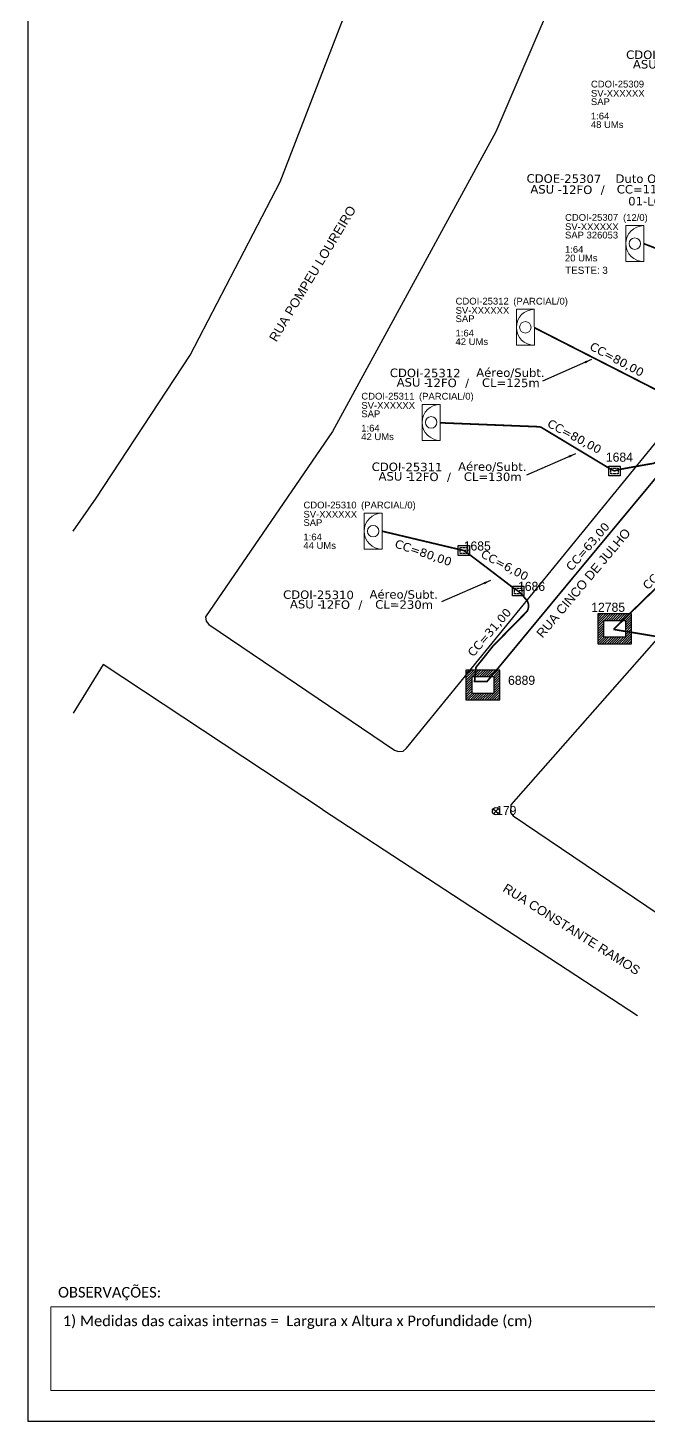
# Model space of a CAD drawing. Header units: inches. Extents: x 467 to 2253, y 63 to 657.
# Drawn here: x 466.7 to 642.6, y 63.1 to 457.9 of the extents above; entities that cross this region are included whole.
import ezdxf
from ezdxf.enums import TextEntityAlignment as Align

# ---------------------------------------------------------------- set-up
doc = ezdxf.new("R2010")
doc.units = ezdxf.units.IN
doc.header["$MEASUREMENT"] = 0
for name, color, linetype in [('10.1-Caixas Subterrâneas', 5, 'Continuous'), ('CAP a instalar', 1, 'Continuous'), ('celulas gpon', 7, 'Continuous'), ('label_cabos', 7, 'Continuous'), ('locais', 7, 'Continuous'), ('locais legendas', 7, 'Continuous'), ('QUADRA', 7, 'Continuous')]:
    doc.layers.add(name, color=color, linetype=linetype)
for name, color, linetype, lineweight in [("20.0-LEGENDA DOS CDO'S", 1, 'Continuous', 0), ('20.1-CDO_INTERIOR', 1, 'Continuous', 0), ('Segmento Logradouro Texto', 238, 'Continuous', 0)]:
    doc.layers.add(name, color=color, linetype=linetype, lineweight=lineweight)
doc.styles.add('ARIAL', font='arial.ttf')
doc.styles.add('DIGICADE', font='arial.ttf')
doc.styles.add('ROMANS', font='arial.ttf')
doc.styles.add('siredit', font='verdana.ttf')
doc.styles.add('WMF-Calibri0', font='calibri.ttf')
doc.dimstyles.new('CC', dxfattribs={"dimtxt": 1, "dimasz": 2, "dimexe": 0.18, "dimexo": 0.0625, "dimgap": 0.09, "dimtad": 0, "dimdec": 0, "dimrnd": 1, "dimzin": 0, "dimdsep": 46, "dimtxsty": 'siredit', "dimblk": 'NONE', "dimcen": 0, "dimse1": 1, "dimse2": 1, "dimsd1": 1, "dimsd2": 1, "dimclrt": 7, "dimadec": 0, "dimazin": 0, "dimtfac": 1, "dimtdec": 0, "dimtofl": 0, "dimtmove": 0, "dimatfit": 3, "dimfxl": 0, "dimtolj": 1, "dimtzin": 0, "dimarcsym": 0})

# ---------------------------------------------------------------- blocks, each defined once
blk = doc.blocks.new('MANHOLE_MS')
at = {"color": 0}
for p, q in [((-0.000006, 0.0000054), (0.0000065, 0.0000054)), ((-0.000006, -0.0000053), (-0.000006, 0.0000054)), ((0.0000065, 0.0000054), (0.0000065, -0.0000053)), ((0.0000065, -0.0000053), (-0.000006, -0.0000053))]:
    blk.add_line(p, q, dxfattribs=at)
for points in [[(-0.0000038, 0.0000023, 0), (-0.0000038, 0.0000032, 0), (-0.000002, 0.0000032, 0)], [(-0.0000038, -0.0000013, 0), (-0.0000038, 0.0000016, 0)], [(-0.0000012, 0.0000032, 0), (0.0000017, 0.0000032, 0)], [(0.0000024, 0.0000032, 0), (0.0000042, 0.0000032, 0), (0.0000042, 0.0000023, 0)], [(0.0000042, 0.0000016, 0), (0.0000042, -0.0000013, 0)], [(-0.000002, -0.0000031, 0), (-0.0000038, -0.0000031, 0), (-0.0000038, -0.0000021, 0)], [(0.0000017, -0.0000031, 0), (-0.0000012, -0.0000031, 0)], [(0.0000042, -0.0000021, 0), (0.0000042, -0.0000031, 0), (0.0000024, -0.0000031, 0)]]:
    blk.add_polyline3d(points, dxfattribs=at)
blk = doc.blocks.new('POLE_POLE')
at = {"color": 1}
for p, q in [((-0.0000031, 0.0000069), (0.0000027, 0.0000015)), ((0.0000025, 0.0000071), (-0.0000029, 0.0000013))]:
    blk.add_line(p, q, dxfattribs=at)
blk.add_circle((-0.0000002, 0.0000042), 0.00000396, dxfattribs=at)
blk = doc.blocks.new('*X2')
at = {"color": 0, "linetype": 'Continuous'}
for p, q in [((-1.25, 0.34099), (-0.49099, 1.1)), ((-1.25, 0.517767), (-0.667767, 1.1)), ((-1.25, 0.694544), (-0.844544, 1.1)), ((-1.25, 0.87132), (-1.02132, 1.1)), ((-1.25, 1.048097), (-1.198097, 1.1)), ((-0.789214, 0.625), (-0.314214, 1.1)), ((-0.612437, 0.625), (-0.137437, 1.1)), ((-0.43566, 0.625), (0.03934, 1.1)), ((-0.258883, 0.625), (0.216117, 1.1)), ((-0.082107, 0.625), (0.392893, 1.1)), ((0.09467, 0.625), (0.56967, 1.1)), ((0.271447, 0.625), (0.746447, 1.1)), ((0.448223, 0.625), (0.923223, 1.1)), ((0.625, 0.625), (1.1, 1.1)), ((0.801777, 0.625), (1.25, 1.073223)), ((-1.25, 0.164214), (-0.8035, 0.610714)), ((-1.25, -0.012563), (-0.8035, 0.433937)), ((-1.25, -0.18934), (-0.8035, 0.25716)), ((-1.25, -0.366117), (-0.8035, 0.080383)), ((0.8035, 0.449947), (1.25, 0.896447)), ((0.8035, 0.27317), (1.25, 0.71967)), ((0.8035, 0.096393), (1.25, 0.542893)), ((0.8035, -0.080383), (1.25, 0.366117)), ((0.8035, -0.25716), (1.25, 0.18934)), ((0.8035, -0.433937), (1.25, 0.012563)), ((-1.25, -0.542893), (-0.8035, -0.096393)), ((-1.25, -0.71967), (-0.8035, -0.27317)), ((-1.25, -0.896447), (-0.8035, -0.449947)), ((-1.25, -1.073223), (-0.801777, -0.625)), ((-1.1, -1.1), (-0.625, -0.625)), ((-0.923223, -1.1), (-0.448223, -0.625)), ((-0.746447, -1.1), (-0.271447, -0.625)), ((-0.56967, -1.1), (-0.09467, -0.625)), ((-0.392893, -1.1), (0.082107, -0.625)), ((-0.216117, -1.1), (0.258883, -0.625)), ((-0.03934, -1.1), (0.43566, -0.625)), ((0.137437, -1.1), (0.612437, -0.625)), ((0.314214, -1.1), (0.789214, -0.625)), ((0.49099, -1.1), (1.25, -0.34099)), ((0.667767, -1.1), (1.25, -0.517767)), ((0.8035, -0.610714), (1.25, -0.164214)), ((0.844544, -1.1), (1.25, -0.694544)), ((1.02132, -1.1), (1.25, -0.87132)), ((1.198097, -1.1), (1.25, -1.048097))]:
    blk.add_line(p, q, dxfattribs=at)
blk = doc.blocks.new('MANHOLE_MQ')
at = {"color": 0, "linetype": 'Continuous'}
for p, q in [((0.00000623, 0.00000569), (-0.00000627, 0.00000569)), ((-0.00000627, 0.00000569), (-0.00000627, -0.00000531)), ((0.00000623, -0.00000531), (0.00000623, 0.00000569)), ((-0.00000404, 0.00000331), (0.00000399, 0.00000331)), ((-0.00000404, -0.00000294), (-0.00000404, 0.00000331)), ((0.00000399, 0.00000331), (0.00000399, -0.00000294)), ((0.00000399, -0.00000294), (-0.00000404, -0.00000294)), ((0.00000399, -0.00000294), (0.00000399, -0.00000294)), ((-0.00000627, -0.00000531), (0.00000623, -0.00000531))]:
    blk.add_line(p, q, dxfattribs=at)
at = {"color": 0, "linetype": 'Continuous', "xscale": 5e-06, "yscale": 5e-06, "zscale": 1e-05}
blk.add_blockref('*X2', (-0.00000002, 0.00000019), dxfattribs=at)
blk = doc.blocks.new('Teste  FTTH')
at = {"color": 0, "lineweight": 0, "style": 'ROMANS'}
for tag, p in [('TESTE', (-2.302, -0.29)), ('QTDE', (0.212, -0.29))]:
    blk.add_attdef(tag, p, '', height=0.48, dxfattribs=at)
for tag, p, flags in [('FID', (-2.227, -1.253), 1), ('FATOR', (-2.227, -2.028), 3), ('ID_ATIVIDADE', (-2.227, -2.716), 3)]:
    blk.add_attdef(tag, p, '', height=0.48, dxfattribs=dict(at, flags=flags))
blk = doc.blocks.new('LEGENDA DOS CABOS')
at = {"layer": 'label_cabos', "color": 0, "style": 'siredit'}
for tag, p in [('ID', (4.24, 1.63)), ('XX', (14.31, 1.67)), ('TIPO_CABO', (2.74, 0.52)), ('CABO', (6.16, 0.47)), ('/', (9.19, 0.47)), ('METROS', (14.36, 0.47))]:
    blk.add_attdef(tag, text='', height=1, rotation=359.69, dxfattribs=at).set_placement(p, align=Align.MIDDLE_CENTER)
blk = doc.blocks.new('Inst CB DT OCUP CFOA-SM-ASU-120-S-12')
at = {"layer": 'label_cabos', "color": 0, "style": 'siredit'}
for tag, flags, p in [('ID_ATIVIDADE', 3, (1.31, 2.67)), ('FATOR', 1, (11.56, 2.55))]:
    blk.add_attdef(tag, text='', height=1, rotation=359.69, dxfattribs=dict(at, flags=flags)).set_placement(p, align=Align.MIDDLE_CENTER)
for tag, p in [('DESTINO_CABO', (3.13, 1.26)), ('TIPO_CABO', (13.11, 1.24)), ('TIPO_CABO', (1.26, 0)), ('CABO', (4.69, -0.05)), ('/', (7.71, -0.05)), ('LANCE', (10.91, 0)), ('UND', (15.96, 0)), ('FID', (13.15, -1.41))]:
    blk.add_attdef(tag, text='', height=1, rotation=359.69, dxfattribs=at).set_placement(p, align=Align.MIDDLE_CENTER)
blk.add_attdef('QTDE', (12.43, -0.47), '', height=1, rotation=359.69, dxfattribs=at)
blk = doc.blocks.new('_None')

msp = doc.modelspace()

# ---------------------------------------------------------------- linework, layer by layer
at = {"color": 0, "lineweight": 0}
for p, q in [((473.28, 95.47), (751.53, 95.47)), ((473.28, 71.77), (473.28, 95.47)), ((751.53, 71.77), (473.28, 71.77))]:
    msp.add_line(p, q, dxfattribs=at)
msp.add_lwpolyline([(466.72, 63.09), (1305.29, 63.09), (1305.29, 657.09), (466.72, 657.09), (466.72, 63.09)])
at = {"layer": '20.1-CDO_INTERIOR', "color": 0, "lineweight": 18}
for points in [[(636.27, 391.63), (636.27, 401.83), (641.37, 401.83), (641.37, 391.63)], [(605.25, 367.92), (605.24, 378.12), (610.34, 378.12), (610.35, 367.92)], [(578.52, 340.98), (578.52, 351.18), (583.62, 351.19), (583.62, 340.99)], [(562.11, 310.15), (562.1, 320.35), (567.2, 320.35), (567.21, 310.15)]]:
    msp.add_lwpolyline(points, close=True, dxfattribs=at)
for centre in [(638.82, 396.73), (607.8, 373.02), (581.07, 346.09), (564.65, 315.25)]:
    msp.add_circle(centre, 1.63, dxfattribs=at)
for centre in [(641.37, 396.73), (610.35, 373.02), (583.62, 346.09), (567.2, 315.25)]:
    msp.add_arc(centre, 5.1, 90.0276, 270.0276, dxfattribs=at)
at = {"layer": 'CAP a instalar', "color": 0, "ltscale": 5}
for points in [[(727.87, 407.56, 0.48, 0.48, 0), (707.73, 404.61, 0.48, 0.48, 0), (694.73, 388.06, 0.48, 0.48, 0), (680.05, 374.4, 0.48, 0.48, 0), (662.05, 354.52, 0.48, 0.48, 0), (659.89, 352.42, 0.48, 0.48, 0), (657.59, 351.68, 0.48, 0.48, 0), (655.06, 351.22, 0.48, 0.48, 0), (652.82, 351.21, 0.48, 0.48, 0), (650.51, 352, 0.48, 0.48, 0), (649.26, 352.84, 0.48, 0.48, 0), (648.09, 353.69, 0.48, 0.48, 0), (610.35, 372.93, 0.48, 0.48, 0), (610.35, 372.93, 0, 0, 0)], [(727.87, 407.56, 0.48, 0.48, 0), (708.21, 404.03, 0.48, 0.48, 0), (696.41, 388.28, 0.48, 0.48, 0), (656.4, 347.14, 0.48, 0.48, 0), (651.04, 340.48, 0.48, 0.48, 0), (648.17, 337.24, 0.48, 0.48, 0), (644.27, 334.5, 0.48, 0.48, 0), (644.27, 334.5, 0.48, 0.48, 0), (640.3, 333.81, 0.48, 0.48, 0), (634.43, 332.74, 0.48, 0.48, 0), (633.01, 332.33, 0.48, 0.48, 0), (631.64, 333.04, 0.48, 0.48, 0), (612.05, 344.83, 0, 0, 0)], [(653.15, 340.41, 0.48, 0.48, 0), (620.45, 301.08, 0.48, 0.48, 0), (596.94, 272.67, 0.48, 0.48, 0), (596.94, 272.67, 0.48, 0.48, 0), (593.39, 272.67, 0.48, 0.48, 0), (593.78, 276.66, 0.48, 0.48, 0), (595.93, 279.32, 0.48, 0.48, 0), (598.62, 282.71, 0.48, 0.48, 0), (598.62, 282.71, 0.48, 0.48, 0), (608.25, 292.51, 0.48, 0.48, 0), (608.25, 292.51, 0.48, 0.48, 0), (608.49, 292.98, 0.48, 0.48, 0), (608.67, 293.63, 0.48, 0.48, 0), (608.7, 294.54, 0.48, 0.48, 0), (608.37, 295.45, 0.48, 0.48, 0), (606.8, 297.36, 0.48, 0.48, 0), (605.72, 298.33, 0.48, 0.48, 0), (604.47, 299.11, 0.48, 0.48, 0), (595.85, 305.7, 0.48, 0.48, 0), (590.49, 309.73, 0.48, 0.48, 0), (567.2, 315.25, 0, 0, 0)]]:
    msp.add_lwpolyline(points, format="xyseb", dxfattribs=at)
at = {"layer": 'CAP a instalar', "color": 0, "ltscale": 5, "const_width": 0.48}
for points in [[(727.88, 407.47), (707.35, 405.22), (700.92, 398.06), (694.51, 393.41), (690.55, 390.55), (690.29, 390.42), (676.95, 385.64), (667.96, 386.47), (657.33, 390.58), (641.37, 396.73)], [(612.05, 344.83), (583.62, 345.97)], [(664.33, 318.15), (632.81, 287.43), (632.81, 287.43), (632.81, 287.43), (632.81, 287.43), (632.81, 287.43)], [(632.81, 287.43), (686.38, 278.56)]]:
    msp.add_lwpolyline(points, dxfattribs=at)
at = {"layer": 'QUADRA'}
for points in [[(625.32, 488.83), (599.4, 428.46), (553.14, 343.46), (517.07, 290.95), (517.27, 289.74), (518.08, 288.81), (570.65, 253.25), (571.84, 252.82), (573.12, 252.97), (574.14, 253.73), (738.14, 454.72), (738.08, 455.91), (737.38, 456.93), (665.81, 517.7)], [(625.32, 488.83), (599.4, 428.46), (553.14, 343.46), (517.07, 290.95), (517.27, 289.74), (518.08, 288.81), (570.65, 253.25), (571.84, 252.82), (573.12, 252.97), (574.14, 253.73), (738.14, 454.72), (738.08, 455.91), (737.38, 456.93), (665.81, 517.7)], [(479.6, 315.27), (486.1, 324.59), (512.74, 365.14), (538.23, 414.2), (577.24, 514.98)], [(479.6, 315.27), (486.1, 324.59), (512.74, 365.14), (538.23, 414.2), (577.24, 514.98)], [(850.08, 388.46), (780.47, 435.7), (779.16, 435.57), (778.12, 434.86), (647.78, 287.8), (603.7, 237.69), (603.55, 235.56), (604.37, 234.64), (655.97, 199.71)], [(850.08, 388.46), (780.47, 435.7), (779.16, 435.57), (778.12, 434.86), (647.78, 287.8), (603.7, 237.69), (603.55, 235.56), (604.37, 234.64), (655.97, 199.71)], [(550.23, 236.39), (488.04, 277.5), (479.6, 263.66)], [(550.23, 236.39), (639.64, 178)]]:
    msp.add_lwpolyline(points, dxfattribs=at)

# ---------------------------------------------------------------- block references
at = {"layer": '10.1-Caixas Subterrâneas', "color": 30, "xscale": 767490.1303467798, "yscale": 767490.1303467795, "zscale": 767490.1303467795, "rotation": 180.0000000000633}
for p in [(633.12, 287.72), (595.73, 271.83)]:
    msp.add_blockref('MANHOLE_MQ', p, dxfattribs=at)
at = {"layer": "20.0-LEGENDA DOS CDO'S", "color": 0, "lineweight": 0, "xscale": 4.201199999944559, "yscale": 4.201199997961523, "zscale": 4.201200000000063, "rotation": 0.0040785920600567}
msp.add_blockref('Teste  FTTH', (628.72, 389.4), dxfattribs=at).add_auto_attribs({'TESTE': 'TESTE:', 'QTDE': '3'})
at = {"layer": 'label_cabos', "color": 0, "lineweight": 0, "xscale": 2.400000000000005, "yscale": 2.399999999999998, "zscale": 2.399999999999999}
for p, values in [((636.22, 446.31), {'ID': 'CDOI-25309', 'CABO': '12FO', 'METROS': 'CL=120m', 'XX': 'Aéreo/Subt.', '/': '/', 'TIPO_CABO': 'ASU -'}), ((569.22, 356.17), {'ID': 'CDOI-25312', 'CABO': '12FO', 'METROS': 'CL=125m', 'XX': 'Aéreo/Subt.', '/': '/', 'TIPO_CABO': 'ASU -'}), ((564.08, 329.55), {'ID': 'CDOI-25311', 'CABO': '12FO', 'METROS': 'CL=130m', 'XX': 'Aéreo/Subt.', '/': '/', 'TIPO_CABO': 'ASU -'}), ((538.96, 293.33), {'ID': 'CDOI-25310', 'CABO': '12FO', 'METROS': 'CL=230m', 'XX': 'Aéreo/Subt.', '/': '/', 'TIPO_CABO': 'ASU -'})]:
    msp.add_blockref('LEGENDA DOS CABOS', p, dxfattribs=at).add_auto_attribs(values)
at = {"layer": 'label_cabos', "color": 0, "lineweight": 0}
ref = msp.add_blockref('Inst CB DT OCUP CFOA-SM-ASU-120-S-12', (611.2, 412.13), dxfattribs=dict(at, xscale=2.400000000000005, yscale=2.399999999999998, zscale=2.399999999999999))
ref.add_attrib('DESTINO_CABO', 'CDOE-25307', dxfattribs={"color": 0, "height": 2.4, "rotation": 359.69, "style": 'siredit'}).set_placement((618.72, 415.16), align=Align.MIDDLE_CENTER)
ref.add_attrib('CABO', '12FO', dxfattribs={"color": 0, "height": 2.4, "rotation": 359.69, "style": 'siredit'}).set_placement((622.45, 412.01), align=Align.MIDDLE_CENTER)
ref.add_attrib('TIPO_CABO', 'Duto Ocup.', dxfattribs={"color": 0, "height": 2.4, "rotation": 359.69, "style": 'siredit'}).set_placement((642.66, 415.12), align=Align.MIDDLE_CENTER)
ref.add_attrib('/', '/', dxfattribs={"color": 0, "height": 2.4, "rotation": 359.69, "style": 'siredit'}).set_placement((629.72, 412.01), align=Align.MIDDLE_CENTER)
ref.add_attrib('TIPO_CABO', 'ASU - ', dxfattribs={"color": 0, "height": 2.4, "rotation": 359.69, "style": 'siredit'}).set_placement((614.23, 412.12), align=Align.MIDDLE_CENTER)
ref.add_attrib('FID', '01-LC2', dxfattribs={"color": 0, "height": 2.4, "rotation": 359.69, "style": 'siredit'}).set_placement((642.76, 408.74), align=Align.MIDDLE_CENTER)
ref.add_attrib('LANCE', 'CC=', dxfattribs={"color": 0, "height": 2.4, "rotation": 359.69, "style": 'siredit'}).set_placement((637.39, 412.14), align=Align.MIDDLE_CENTER)
ref.add_attrib('QTDE', '110', (641.03, 410.99), dxfattribs={"color": 0, "height": 2.4, "rotation": 359.69, "style": 'siredit'})
ref.add_attrib('UND', 'm', dxfattribs={"color": 0, "height": 2.4, "rotation": 359.69, "style": 'siredit'}).set_placement((649.52, 412.14), align=Align.MIDDLE_CENTER)
at = {"layer": 'locais', "color": 30, "xscale": 258048, "yscale": 258048, "zscale": 258048}
for p in [(633.01, 332.33), (590.32, 309.78), (605.72, 298.33)]:
    msp.add_blockref('MANHOLE_MS', p, dxfattribs=at)
at = {"layer": 'locais', "color": 10, "xscale": 258048, "yscale": 258048, "zscale": 258048}
msp.add_blockref('POLE_POLE', (599.51, 234.84), dxfattribs=at)

# ---------------------------------------------------------------- texts
at = {"lineweight": 0, "char_height": 3, "width": 277.1819, "attachment_point": 1, "style": 'WMF-Calibri0'}
for s, insert in [('OBSERVAÇÕES:', (475.29, 101.11)), ('1) Medidas das caixas internas =  Largura x Altura x Profundidade (cm)', (476.64, 93))]:
    msp.add_mtext(s, dxfattribs=dict(at, insert=insert))
at = {"layer": "20.0-LEGENDA DOS CDO'S", "color": 0, "style": 'ARIAL'}
for s, rotation, p in [('CDOI-25309', 359.9724, (626.4, 440.98)), ('SV-XXXXXX', 359.9724, (626.4, 438.36)), ('SAP', 359.9724, (626.39, 435.99)), ('48 UMs', 359.9724, (626.38, 429.5)), ('1:64', 359.9724, (626.38, 431.93)), ('CDOI-25307', 0.118, (619.05, 403.19)), ('SV-XXXXXX', 359.9724, (619.05, 400.57)), ('SAP 326053', 359.9724, (619.04, 398.2)), ('1:64', 359.9724, (619.03, 394.14)), ('20 UMs', 359.9724, (619.03, 391.71)), ('CDOI-25312', 359.9724, (588.02, 379.48)), ('SAP', 359.9724, (588.02, 374.5)), ('SV-XXXXXX', 359.9724, (588.03, 376.86)), ('1:64', 359.9724, (588, 370.43)), ('42 UMs', 359.9724, (588, 368)), ('SV-XXXXXX', 359.9724, (561.3, 349.93)), ('SAP', 359.9724, (561.29, 347.56)), ('1:64', 359.9724, (561.27, 343.5)), ('42 UMs', 359.9724, (561.27, 341.07)), ('SV-XXXXXX', 359.9724, (544.88, 319.09)), ('CDOI-25310', 359.9724, (544.88, 321.71)), ('SAP', 359.9724, (544.87, 316.72)), ('44 UMs', 359.9724, (544.86, 310.23)), ('1:64', 359.9724, (544.86, 312.66))]:
    msp.add_text(s, height=1.92, rotation=rotation, dxfattribs=at).set_placement(p)
for s, p in [('(12/0)', (638.99, 403.18)), ('               (PARCIAL/0)', (606.53, 379.47)), ('               (PARCIAL/0)', (579.8, 352.54)), ('               (PARCIAL/0)', (563.38, 321.7))]:
    msp.add_text(s, height=1.92, rotation=359.9724, dxfattribs=at).set_placement(p, align=Align.CENTER)
at = {"layer": "20.0-LEGENDA DOS CDO'S", "color": 8, "style": 'ARIAL'}
msp.add_text('CDOI-25311', height=1.92, rotation=359.9724, dxfattribs=at).set_placement((561.29, 352.55))
at = {"layer": 'celulas gpon', "style": 'siredit'}
for s, rotation, p in [('CC=80,00', 331.7546, (625.8, 366.87)), ('CC=80,00', 331.7546, (613.78, 345.03)), ('CC=63,00', 49.0446, (620.89, 303.78)), ('CC=80,00', 341.0751, (570.56, 310.74)), ('CC=6,00', 331.7546, (594.92, 308.06)), ('CC=17,00', 44.2603, (642.48, 298.49)), ('CC=31,00', 49.0446, (593, 279.47))]:
    msp.add_text(s, height=2.4, rotation=rotation, dxfattribs=at).set_placement(p)
at = {"layer": 'locais legendas', "color": 30}
for s, p in [('1684', (630.63, 334.94)), ('1685', (590.32, 309.78)), ('1686', (605.72, 298.33)), ('12785', (626.48, 292.4)), ('6889', (602.89, 271.72))]:
    msp.add_text(s, height=2.58, dxfattribs=at).set_placement(p)
at = {"layer": 'locais legendas', "color": 10}
msp.add_text('179', height=2.58, dxfattribs=at).set_placement((599.51, 234.84))
at = {"layer": 'Segmento Logradouro Texto', "color": 0, "linetype": 'Continuous', "char_height": 2.5805, "attachment_point": 1, "style": 'DIGICADE'}
for s, insert, width, rotation in [('\\fArial|b0|i0|c0|p34;\\W1.0000000000;\\T1.0000000000;\\o\\lRUA POMPEU LOUREIRO', (534.98, 370.02), 44.7852, 58.9833), ('\\fArial|b0|i0|c0|p34;\\W1.0000000000;\\T1.0000000000;\\o\\lRUA POMPEU LOUREIRO', (534.98, 370.02), 44.7852, 58.9833), ('\\fArial|b0|i0|c0|p34;\\W1.0000000000;\\T1.0000000000;\\o\\lRUA CINCO DE JULHO', (610.7, 286.46), 39.7757, 49.9158), ('\\fArial|b0|i0|c0|p34;\\W1.0000000000;\\T1.0000000000;\\o\\lRUA CONSTANTE RAMOS', (602.54, 215.57), 45.7833, 327.8019)]:
    msp.add_mtext(s, dxfattribs=dict(at, insert=insert, width=width, rotation=rotation))
at = {"layer": 'Segmento Logradouro Texto', "linetype": 'Continuous', "insert": (602.54, 215.57), "char_height": 2.5805, "width": 45.7833, "attachment_point": 1, "rotation": 327.8019, "style": 'DIGICADE'}
msp.add_mtext('\\fArial|b0|i0|c0|p34;\\W1.0000000000;\\T1.0000000000;\\o\\lRUA CONSTANTE RAMOS', dxfattribs=at)

# ---------------------------------------------------------------- leaders
at = {"layer": 'label_cabos'}
for points in [[(626.54, 363.89), (612.64, 357.8)], [(622.02, 337.2), (608.12, 331.12)], [(597.96, 301.31), (584.05, 295.22)]]:
    msp.add_leader(points, dimstyle='CC', override={"dimgap": 0.09, "dimtad": 0}, dxfattribs=at)

doc.saveas('drawing.dxf')
